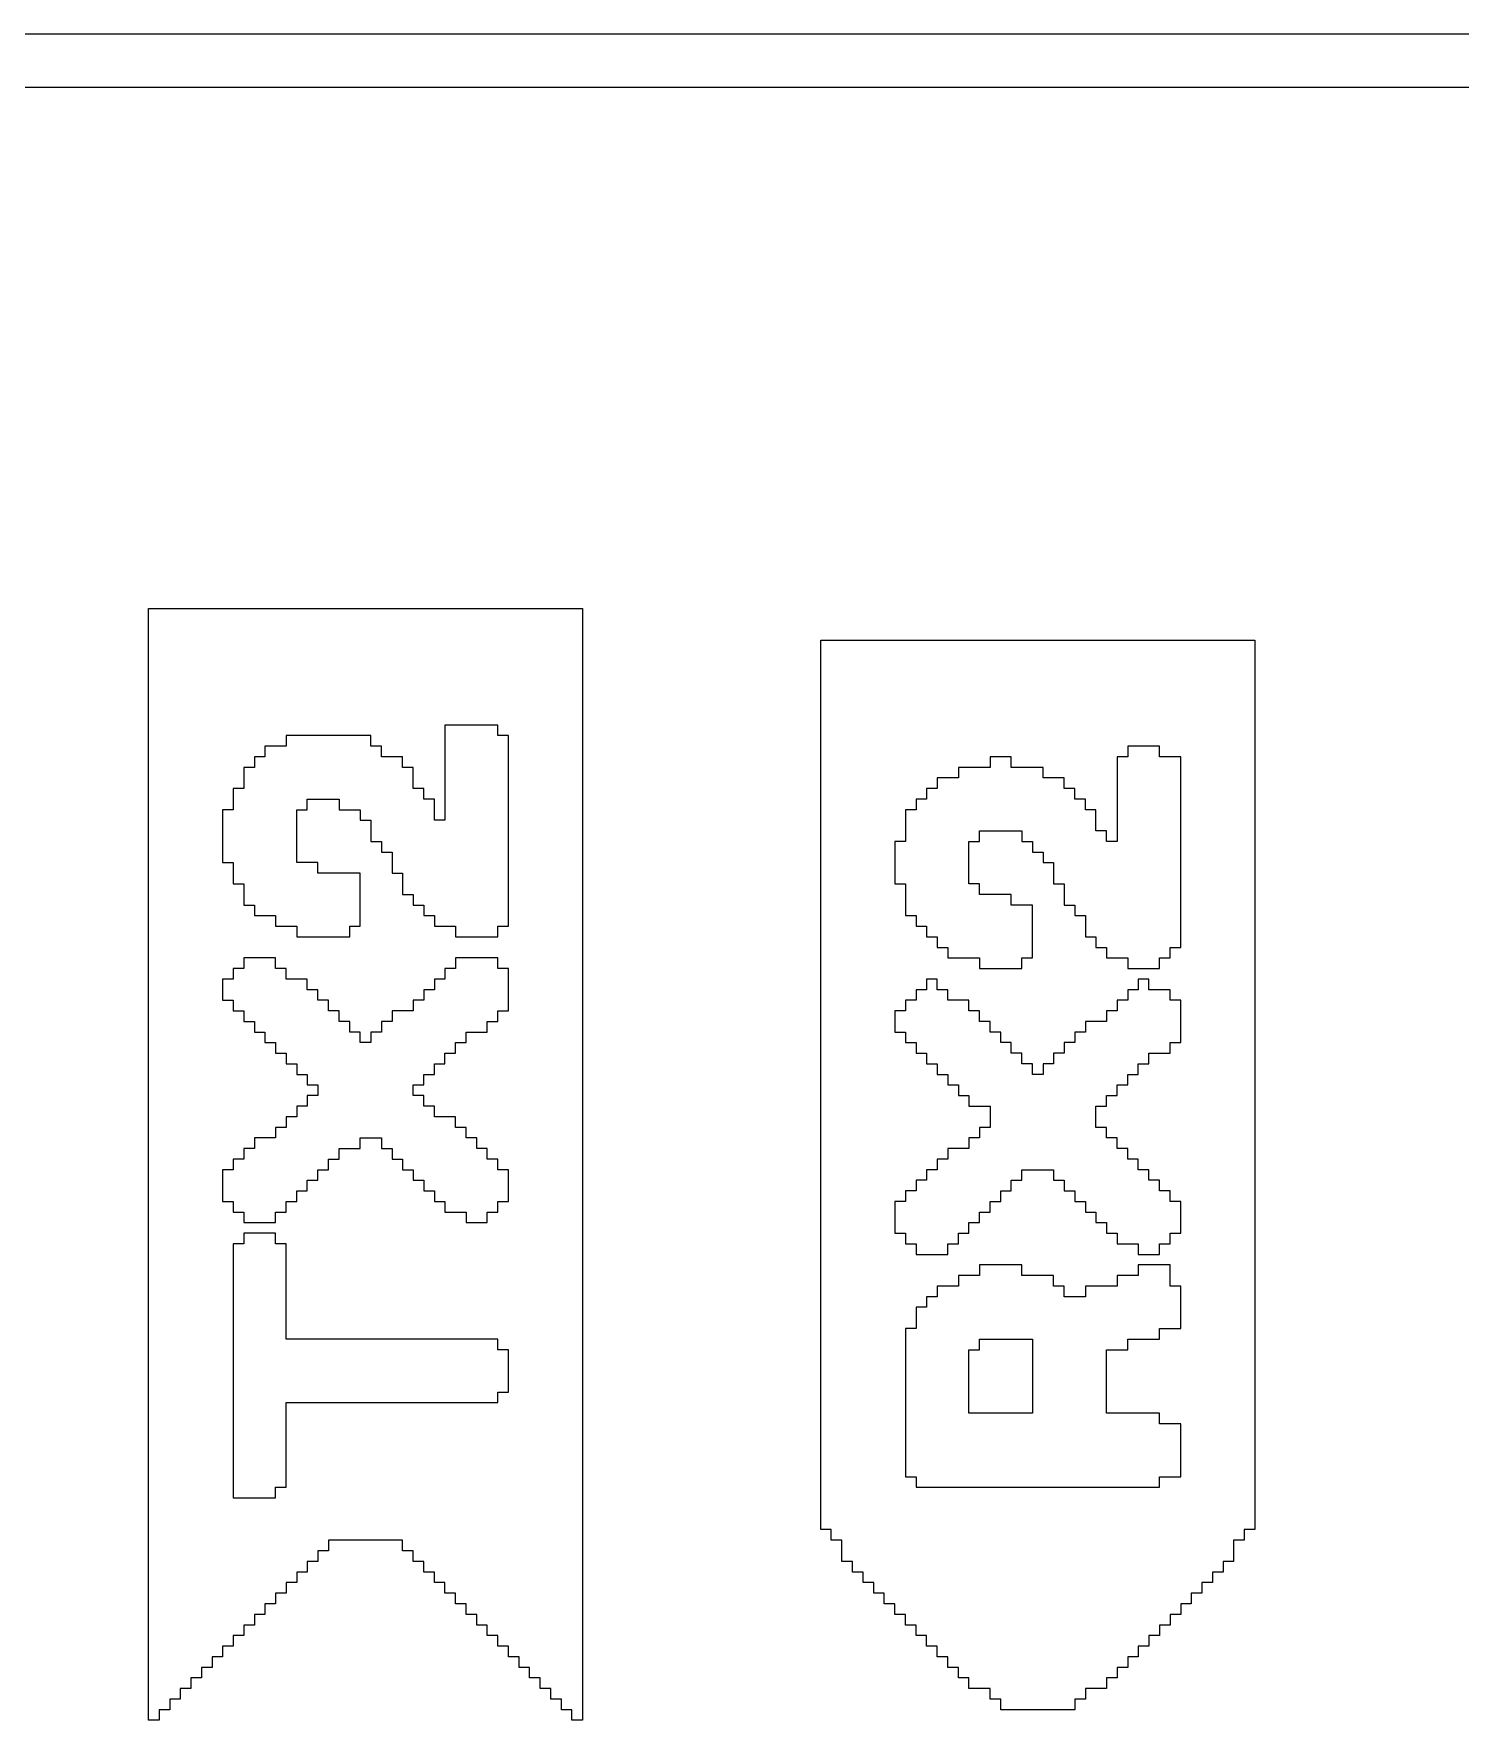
# Model space of a CAD drawing. Extents: x 4.99 to 6.7, y -4.99 to -3.28.
# Drawn here: x 5.7971 to 6.0094, y -3.5309 to -3.28 of the extents above; entities that cross this region are included whole.
import ezdxf

# ---------------------------------------------------------------- set-up
doc = ezdxf.new("R2010")
doc.units = 0
doc.header["$MEASUREMENT"] = 0
doc.layers.add('BLACK', color=7, linetype='CONTINUOUS')

msp = doc.modelspace()

# ---------------------------------------------------------------- linework, layer by layer
at = {"layer": 'BLACK', "linetype": 'CONTINUOUS'}
for p, q in [((4.9965, -3.28), (6.6965, -3.28)), ((6.6925, -3.288), (5.0005, -3.288)), ((5.81422, -3.53085), (5.81422, -3.3655)), ((5.81422, -3.3655), (5.81579, -3.3655)), ((5.81579, -3.3655), (5.81737, -3.3655)), ((5.81737, -3.3655), (5.81894, -3.3655)), ((5.81894, -3.3655), (5.82052, -3.3655)), ((5.82052, -3.3655), (5.82209, -3.3655)), ((5.82209, -3.3655), (5.82367, -3.3655)), ((5.82367, -3.3655), (5.82524, -3.3655)), ((5.82524, -3.3655), (5.82681, -3.3655)), ((5.82681, -3.3655), (5.82839, -3.3655)), ((5.82839, -3.3655), (5.82996, -3.3655)), ((5.82996, -3.3655), (5.83154, -3.3655)), ((5.83154, -3.3655), (5.83311, -3.3655)), ((5.83311, -3.3655), (5.83469, -3.3655)), ((5.83469, -3.3655), (5.83626, -3.3655)), ((5.83626, -3.3655), (5.83784, -3.3655)), ((5.83784, -3.3655), (5.83941, -3.3655)), ((5.83941, -3.3655), (5.84099, -3.3655)), ((5.84099, -3.3655), (5.84256, -3.3655)), ((5.84256, -3.3655), (5.84414, -3.3655)), ((5.84414, -3.3655), (5.84571, -3.3655)), ((5.84571, -3.3655), (5.84729, -3.3655)), ((5.84729, -3.3655), (5.84886, -3.3655)), ((5.84886, -3.3655), (5.85044, -3.3655)), ((5.85044, -3.3655), (5.85201, -3.3655)), ((5.85201, -3.3655), (5.85359, -3.3655)), ((5.85359, -3.3655), (5.85516, -3.3655)), ((5.85516, -3.3655), (5.85674, -3.3655)), ((5.85674, -3.3655), (5.85831, -3.3655)), ((5.85831, -3.3655), (5.85989, -3.3655)), ((5.85989, -3.3655), (5.86146, -3.3655)), ((5.86146, -3.3655), (5.86304, -3.3655)), ((5.86304, -3.3655), (5.86461, -3.3655)), ((5.86461, -3.3655), (5.86619, -3.3655)), ((5.86619, -3.3655), (5.86776, -3.3655)), ((5.86776, -3.3655), (5.86933, -3.3655)), ((5.86933, -3.3655), (5.87091, -3.3655)), ((5.87091, -3.3655), (5.87248, -3.3655)), ((5.87248, -3.3655), (5.87406, -3.3655)), ((5.87406, -3.3655), (5.87563, -3.3655)), ((5.87563, -3.3655), (5.87721, -3.3655)), ((5.87721, -3.3655), (5.87878, -3.3655)), ((5.87878, -3.3655), (5.87878, -3.53085)), ((5.91422, -3.5025), (5.91422, -3.37022)), ((5.91422, -3.37022), (5.91579, -3.37022)), ((5.91579, -3.37022), (5.91737, -3.37022)), ((5.91737, -3.37022), (5.91894, -3.37022)), ((5.91894, -3.37022), (5.92052, -3.37022)), ((5.92052, -3.37022), (5.92209, -3.37022)), ((5.92209, -3.37022), (5.92367, -3.37022)), ((5.92367, -3.37022), (5.92524, -3.37022)), ((5.92524, -3.37022), (5.92681, -3.37022)), ((5.92681, -3.37022), (5.92839, -3.37022)), ((5.92839, -3.37022), (5.92996, -3.37022)), ((5.92996, -3.37022), (5.93154, -3.37022)), ((5.93154, -3.37022), (5.93311, -3.37022)), ((5.93311, -3.37022), (5.93469, -3.37022)), ((5.93469, -3.37022), (5.93626, -3.37022)), ((5.93626, -3.37022), (5.93784, -3.37022)), ((5.93784, -3.37022), (5.93941, -3.37022)), ((5.93941, -3.37022), (5.94099, -3.37022)), ((5.94099, -3.37022), (5.94256, -3.37022)), ((5.94256, -3.37022), (5.94414, -3.37022)), ((5.94414, -3.37022), (5.94571, -3.37022)), ((5.94571, -3.37022), (5.94729, -3.37022)), ((5.94729, -3.37022), (5.94886, -3.37022)), ((5.94886, -3.37022), (5.95044, -3.37022)), ((5.95044, -3.37022), (5.95201, -3.37022)), ((5.95201, -3.37022), (5.95359, -3.37022)), ((5.95359, -3.37022), (5.95516, -3.37022)), ((5.95516, -3.37022), (5.95674, -3.37022)), ((5.95674, -3.37022), (5.95831, -3.37022)), ((5.95831, -3.37022), (5.95989, -3.37022)), ((5.95989, -3.37022), (5.96146, -3.37022)), ((5.96146, -3.37022), (5.96304, -3.37022)), ((5.96304, -3.37022), (5.96461, -3.37022)), ((5.96461, -3.37022), (5.96619, -3.37022)), ((5.96619, -3.37022), (5.96776, -3.37022)), ((5.96776, -3.37022), (5.96933, -3.37022)), ((5.96933, -3.37022), (5.97091, -3.37022)), ((5.97091, -3.37022), (5.97248, -3.37022)), ((5.97248, -3.37022), (5.97406, -3.37022)), ((5.97406, -3.37022), (5.97563, -3.37022)), ((5.97563, -3.37022), (5.97721, -3.37022)), ((5.97721, -3.37022), (5.97878, -3.37022)), ((5.97878, -3.37022), (5.97878, -3.5025)), ((5.85989, -3.38282), (5.85831, -3.38282)), ((5.85831, -3.38282), (5.85831, -3.39699)), ((5.86146, -3.38282), (5.85989, -3.38282)), ((5.86304, -3.38282), (5.86146, -3.38282)), ((5.86461, -3.38282), (5.86304, -3.38282)), ((5.86619, -3.38282), (5.86461, -3.38282)), ((5.86619, -3.38439), (5.86619, -3.38282)), ((5.83311, -3.38597), (5.83154, -3.38597)), ((5.83154, -3.38597), (5.83154, -3.38754)), ((5.83469, -3.38597), (5.83311, -3.38597)), ((5.83626, -3.38439), (5.83469, -3.38439)), ((5.83469, -3.38439), (5.83469, -3.38597)), ((5.83784, -3.38439), (5.83626, -3.38439)), ((5.83941, -3.38439), (5.83784, -3.38439)), ((5.84099, -3.38439), (5.83941, -3.38439)), ((5.84256, -3.38439), (5.84099, -3.38439)), ((5.84414, -3.38439), (5.84256, -3.38439)), ((5.84571, -3.38439), (5.84414, -3.38439)), ((5.84729, -3.38439), (5.84571, -3.38439)), ((5.84729, -3.38597), (5.84729, -3.38439)), ((5.84886, -3.38597), (5.84729, -3.38597)), ((5.84886, -3.38754), (5.84886, -3.38597)), ((5.86776, -3.38439), (5.86619, -3.38439)), ((5.86776, -3.41274), (5.86776, -3.38439)), ((5.96146, -3.38597), (5.95989, -3.38597)), ((5.95989, -3.38597), (5.95989, -3.38754)), ((5.96304, -3.38597), (5.96146, -3.38597)), ((5.96461, -3.38597), (5.96304, -3.38597)), ((5.96461, -3.38754), (5.96461, -3.38597)), ((5.83154, -3.38754), (5.82996, -3.38754)), ((5.82996, -3.38754), (5.82996, -3.38912)), ((5.85044, -3.38754), (5.84886, -3.38754)), ((5.85201, -3.38754), (5.85044, -3.38754)), ((5.85201, -3.38912), (5.85201, -3.38754)), ((5.94099, -3.38754), (5.93941, -3.38754)), ((5.93941, -3.38754), (5.93941, -3.38912)), ((5.94256, -3.38754), (5.94099, -3.38754)), ((5.94256, -3.38912), (5.94256, -3.38754)), ((5.95989, -3.38754), (5.95831, -3.38754)), ((5.95831, -3.38754), (5.95831, -3.40014)), ((5.96619, -3.38754), (5.96461, -3.38754)), ((5.96776, -3.38754), (5.96619, -3.38754)), ((5.96776, -3.41589), (5.96776, -3.38754)), ((5.82996, -3.38912), (5.82839, -3.38912)), ((5.82839, -3.38912), (5.82839, -3.39227)), ((5.85359, -3.38912), (5.85201, -3.38912)), ((5.85359, -3.39227), (5.85359, -3.38912)), ((5.93311, -3.39069), (5.93154, -3.39069)), ((5.93154, -3.39069), (5.93154, -3.39227)), ((5.93469, -3.39069), (5.93311, -3.39069)), ((5.93626, -3.38912), (5.93469, -3.38912)), ((5.93469, -3.38912), (5.93469, -3.39069)), ((5.93784, -3.38912), (5.93626, -3.38912)), ((5.93941, -3.38912), (5.93784, -3.38912)), ((5.94414, -3.38912), (5.94256, -3.38912)), ((5.94571, -3.38912), (5.94414, -3.38912)), ((5.94729, -3.38912), (5.94571, -3.38912)), ((5.94729, -3.39069), (5.94729, -3.38912)), ((5.94886, -3.39069), (5.94729, -3.39069)), ((5.95044, -3.39069), (5.94886, -3.39069)), ((5.95044, -3.39227), (5.95044, -3.39069)), ((5.82839, -3.39227), (5.82681, -3.39227)), ((5.82681, -3.39227), (5.82681, -3.39542)), ((5.83784, -3.39542), (5.83784, -3.39384)), ((5.83784, -3.39384), (5.83941, -3.39384)), ((5.83941, -3.39384), (5.84099, -3.39384)), ((5.84099, -3.39384), (5.84256, -3.39384)), ((5.84256, -3.39384), (5.84256, -3.39542)), ((5.85516, -3.39227), (5.85359, -3.39227)), ((5.85516, -3.39384), (5.85516, -3.39227)), ((5.85674, -3.39384), (5.85516, -3.39384)), ((5.85674, -3.39699), (5.85674, -3.39384)), ((5.92996, -3.39384), (5.92839, -3.39384)), ((5.92839, -3.39384), (5.92839, -3.39542)), ((5.93154, -3.39227), (5.92996, -3.39227)), ((5.92996, -3.39227), (5.92996, -3.39384)), ((5.95201, -3.39227), (5.95044, -3.39227)), ((5.95201, -3.39384), (5.95201, -3.39227)), ((5.95359, -3.39384), (5.95201, -3.39384)), ((5.95359, -3.39542), (5.95359, -3.39384)), ((5.82681, -3.39542), (5.82524, -3.39542)), ((5.82524, -3.39542), (5.82524, -3.40329)), ((5.83626, -3.40329), (5.83626, -3.39542)), ((5.83626, -3.39542), (5.83784, -3.39542)), ((5.84256, -3.39542), (5.84414, -3.39542)), ((5.84414, -3.39542), (5.84571, -3.39542)), ((5.84571, -3.39542), (5.84571, -3.39699)), ((5.92839, -3.39542), (5.92681, -3.39542)), ((5.92681, -3.39542), (5.92681, -3.40014)), ((5.95516, -3.39542), (5.95359, -3.39542)), ((5.95516, -3.39857), (5.95516, -3.39542)), ((5.84571, -3.39699), (5.84729, -3.39699)), ((5.84729, -3.39699), (5.84729, -3.40014)), ((5.85831, -3.39699), (5.85674, -3.39699)), ((5.93784, -3.40014), (5.93784, -3.39857)), ((5.93784, -3.39857), (5.93941, -3.39857)), ((5.93941, -3.39857), (5.94099, -3.39857)), ((5.94099, -3.39857), (5.94256, -3.39857)), ((5.94256, -3.39857), (5.94414, -3.39857)), ((5.94414, -3.39857), (5.94414, -3.40014)), ((5.95674, -3.39857), (5.95516, -3.39857)), ((5.95674, -3.40014), (5.95674, -3.39857)), ((5.84729, -3.40014), (5.84886, -3.40014)), ((5.84886, -3.40014), (5.84886, -3.40172)), ((5.92681, -3.40014), (5.92524, -3.40014)), ((5.92524, -3.40014), (5.92524, -3.40644)), ((5.93626, -3.40644), (5.93626, -3.40014)), ((5.93626, -3.40014), (5.93784, -3.40014)), ((5.94414, -3.40014), (5.94571, -3.40014)), ((5.94571, -3.40014), (5.94571, -3.40172)), ((5.95831, -3.40014), (5.95674, -3.40014)), ((5.82524, -3.40329), (5.82681, -3.40329)), ((5.82681, -3.40329), (5.82681, -3.40644)), ((5.83784, -3.40329), (5.83626, -3.40329)), ((5.83941, -3.40329), (5.83784, -3.40329)), ((5.83941, -3.40487), (5.83941, -3.40329)), ((5.84886, -3.40172), (5.85044, -3.40172)), ((5.85044, -3.40172), (5.85044, -3.40487)), ((5.94571, -3.40172), (5.94729, -3.40172)), ((5.94729, -3.40172), (5.94729, -3.40329)), ((5.94729, -3.40329), (5.94886, -3.40329)), ((5.94886, -3.40329), (5.94886, -3.40644)), ((5.82681, -3.40644), (5.82839, -3.40644)), ((5.82839, -3.40644), (5.82839, -3.40959)), ((5.84099, -3.40487), (5.83941, -3.40487)), ((5.84256, -3.40487), (5.84099, -3.40487)), ((5.84414, -3.40487), (5.84256, -3.40487)), ((5.84571, -3.40487), (5.84414, -3.40487)), ((5.84571, -3.41274), (5.84571, -3.40487)), ((5.85044, -3.40487), (5.85201, -3.40487)), ((5.85201, -3.40487), (5.85201, -3.40802)), ((5.92524, -3.40644), (5.92681, -3.40644)), ((5.92681, -3.40644), (5.92681, -3.41117)), ((5.93784, -3.40644), (5.93626, -3.40644)), ((5.93784, -3.40802), (5.93784, -3.40644)), ((5.94886, -3.40644), (5.95044, -3.40644)), ((5.95044, -3.40644), (5.95044, -3.40959)), ((5.85201, -3.40802), (5.85359, -3.40802)), ((5.85359, -3.40802), (5.85359, -3.40959)), ((5.93941, -3.40802), (5.93784, -3.40802)), ((5.94099, -3.40802), (5.93941, -3.40802)), ((5.94256, -3.40802), (5.94099, -3.40802)), ((5.94256, -3.40959), (5.94256, -3.40802)), ((5.82839, -3.40959), (5.82996, -3.40959)), ((5.82996, -3.40959), (5.82996, -3.41117)), ((5.82996, -3.41117), (5.83154, -3.41117)), ((5.83154, -3.41117), (5.83311, -3.41117)), ((5.83311, -3.41117), (5.83311, -3.41274)), ((5.85359, -3.40959), (5.85516, -3.40959)), ((5.85516, -3.40959), (5.85516, -3.41117)), ((5.85516, -3.41117), (5.85674, -3.41117)), ((5.85674, -3.41117), (5.85674, -3.41274)), ((5.92681, -3.41117), (5.92839, -3.41117)), ((5.92839, -3.41117), (5.92839, -3.41274)), ((5.94414, -3.40959), (5.94256, -3.40959)), ((5.94571, -3.40959), (5.94414, -3.40959)), ((5.94571, -3.41746), (5.94571, -3.40959)), ((5.95044, -3.40959), (5.95201, -3.40959)), ((5.95201, -3.40959), (5.95201, -3.41117)), ((5.95201, -3.41117), (5.95359, -3.41117)), ((5.95359, -3.41117), (5.95359, -3.41431)), ((5.83311, -3.41274), (5.83469, -3.41274)), ((5.83469, -3.41274), (5.83626, -3.41274)), ((5.83626, -3.41274), (5.83626, -3.41431)), ((5.84414, -3.41431), (5.84414, -3.41274)), ((5.84414, -3.41274), (5.84571, -3.41274)), ((5.85674, -3.41274), (5.85831, -3.41274)), ((5.85831, -3.41274), (5.85989, -3.41274)), ((5.85989, -3.41274), (5.85989, -3.41431)), ((5.86619, -3.41431), (5.86619, -3.41274)), ((5.86619, -3.41274), (5.86776, -3.41274)), ((5.92839, -3.41274), (5.92996, -3.41274)), ((5.92996, -3.41274), (5.92996, -3.41431)), ((5.83626, -3.41431), (5.83784, -3.41431)), ((5.83784, -3.41431), (5.83941, -3.41431)), ((5.83941, -3.41431), (5.84099, -3.41431)), ((5.84099, -3.41431), (5.84256, -3.41431)), ((5.84256, -3.41431), (5.84414, -3.41431)), ((5.85989, -3.41431), (5.86146, -3.41431)), ((5.86146, -3.41431), (5.86304, -3.41431)), ((5.86304, -3.41431), (5.86461, -3.41431)), ((5.86461, -3.41431), (5.86619, -3.41431)), ((5.92996, -3.41431), (5.93154, -3.41431)), ((5.93154, -3.41431), (5.93154, -3.41589)), ((5.93154, -3.41589), (5.93311, -3.41589)), ((5.93311, -3.41589), (5.93311, -3.41746)), ((5.95359, -3.41431), (5.95516, -3.41431)), ((5.95516, -3.41431), (5.95516, -3.41589)), ((5.95516, -3.41589), (5.95674, -3.41589)), ((5.95674, -3.41589), (5.95674, -3.41746)), ((5.96619, -3.41746), (5.96619, -3.41589)), ((5.96619, -3.41589), (5.96776, -3.41589)), ((5.82839, -3.41904), (5.82681, -3.41904)), ((5.82681, -3.41904), (5.82681, -3.42061)), ((5.82996, -3.41746), (5.82839, -3.41746)), ((5.82839, -3.41746), (5.82839, -3.41904)), ((5.83154, -3.41746), (5.82996, -3.41746)), ((5.83311, -3.41746), (5.83154, -3.41746)), ((5.83311, -3.41904), (5.83311, -3.41746)), ((5.83469, -3.41904), (5.83311, -3.41904)), ((5.83469, -3.42061), (5.83469, -3.41904)), ((5.85989, -3.41904), (5.85831, -3.41904)), ((5.85831, -3.41904), (5.85831, -3.42061)), ((5.86146, -3.41746), (5.85989, -3.41746)), ((5.85989, -3.41746), (5.85989, -3.41904)), ((5.86304, -3.41746), (5.86146, -3.41746)), ((5.86461, -3.41746), (5.86304, -3.41746)), ((5.86619, -3.41746), (5.86461, -3.41746)), ((5.86619, -3.41904), (5.86619, -3.41746)), ((5.86776, -3.41904), (5.86619, -3.41904)), ((5.86776, -3.42534), (5.86776, -3.41904)), ((5.93311, -3.41746), (5.93469, -3.41746)), ((5.93469, -3.41746), (5.93626, -3.41746)), ((5.93626, -3.41746), (5.93784, -3.41746)), ((5.93784, -3.41746), (5.93784, -3.41904)), ((5.93784, -3.41904), (5.93941, -3.41904)), ((5.93941, -3.41904), (5.94099, -3.41904)), ((5.94099, -3.41904), (5.94256, -3.41904)), ((5.94256, -3.41904), (5.94414, -3.41904)), ((5.94414, -3.41904), (5.94414, -3.41746)), ((5.94414, -3.41746), (5.94571, -3.41746)), ((5.95674, -3.41746), (5.95831, -3.41746)), ((5.95831, -3.41746), (5.95989, -3.41746)), ((5.95989, -3.41746), (5.95989, -3.41904)), ((5.95989, -3.41904), (5.96146, -3.41904)), ((5.96146, -3.41904), (5.96304, -3.41904)), ((5.96304, -3.41904), (5.96461, -3.41904)), ((5.96461, -3.41904), (5.96461, -3.41746)), ((5.96461, -3.41746), (5.96619, -3.41746)), ((5.82681, -3.42061), (5.82524, -3.42061)), ((5.82524, -3.42061), (5.82524, -3.42376)), ((5.83626, -3.42061), (5.83469, -3.42061)), ((5.83784, -3.42061), (5.83626, -3.42061)), ((5.83784, -3.42219), (5.83784, -3.42061)), ((5.85831, -3.42061), (5.85674, -3.42061)), ((5.85674, -3.42061), (5.85674, -3.42219)), ((5.93154, -3.42061), (5.92996, -3.42061)), ((5.92996, -3.42061), (5.92996, -3.42219)), ((5.93154, -3.42219), (5.93154, -3.42061)), ((5.96146, -3.42061), (5.96146, -3.42219)), ((5.96304, -3.42061), (5.96146, -3.42061)), ((5.96304, -3.42219), (5.96304, -3.42061)), ((5.82524, -3.42376), (5.82681, -3.42376)), ((5.82681, -3.42376), (5.82681, -3.42534)), ((5.83941, -3.42219), (5.83784, -3.42219)), ((5.83941, -3.42376), (5.83941, -3.42219)), ((5.84099, -3.42376), (5.83941, -3.42376)), ((5.84099, -3.42534), (5.84099, -3.42376)), ((5.85516, -3.42376), (5.85359, -3.42376)), ((5.85359, -3.42376), (5.85359, -3.42534)), ((5.85674, -3.42219), (5.85516, -3.42219)), ((5.85516, -3.42219), (5.85516, -3.42376)), ((5.92839, -3.42376), (5.92681, -3.42376)), ((5.92681, -3.42376), (5.92681, -3.42534)), ((5.92996, -3.42219), (5.92839, -3.42219)), ((5.92839, -3.42219), (5.92839, -3.42376)), ((5.93311, -3.42219), (5.93154, -3.42219)), ((5.93311, -3.42376), (5.93311, -3.42219)), ((5.93469, -3.42376), (5.93311, -3.42376)), ((5.93626, -3.42376), (5.93469, -3.42376)), ((5.93626, -3.42534), (5.93626, -3.42376)), ((5.95989, -3.42376), (5.95831, -3.42376)), ((5.95831, -3.42376), (5.95831, -3.42534)), ((5.96146, -3.42219), (5.95989, -3.42219)), ((5.95989, -3.42219), (5.95989, -3.42376)), ((5.96461, -3.42219), (5.96304, -3.42219)), ((5.96619, -3.42219), (5.96461, -3.42219)), ((5.96619, -3.42376), (5.96619, -3.42219)), ((5.96776, -3.42376), (5.96619, -3.42376)), ((5.96776, -3.43006), (5.96776, -3.42376)), ((5.82681, -3.42534), (5.82839, -3.42534)), ((5.82839, -3.42534), (5.82839, -3.42691)), ((5.84256, -3.42534), (5.84099, -3.42534)), ((5.84256, -3.42691), (5.84256, -3.42534)), ((5.85201, -3.42534), (5.85044, -3.42534)), ((5.85044, -3.42534), (5.85044, -3.42691)), ((5.85359, -3.42534), (5.85201, -3.42534)), ((5.86619, -3.42691), (5.86619, -3.42534)), ((5.86619, -3.42534), (5.86776, -3.42534)), ((5.92681, -3.42534), (5.92524, -3.42534)), ((5.92524, -3.42534), (5.92524, -3.42849)), ((5.93784, -3.42534), (5.93626, -3.42534)), ((5.93784, -3.42691), (5.93784, -3.42534)), ((5.95831, -3.42534), (5.95674, -3.42534)), ((5.95674, -3.42534), (5.95674, -3.42691)), ((5.82839, -3.42691), (5.82996, -3.42691)), ((5.82996, -3.42691), (5.82996, -3.42849)), ((5.82996, -3.42849), (5.83154, -3.42849)), ((5.83154, -3.42849), (5.83154, -3.43006)), ((5.84414, -3.42691), (5.84256, -3.42691)), ((5.84414, -3.42849), (5.84414, -3.42691)), ((5.84571, -3.42849), (5.84414, -3.42849)), ((5.84571, -3.43006), (5.84571, -3.42849)), ((5.84886, -3.42849), (5.84729, -3.42849)), ((5.84729, -3.42849), (5.84729, -3.43006)), ((5.85044, -3.42691), (5.84886, -3.42691)), ((5.84886, -3.42691), (5.84886, -3.42849)), ((5.86146, -3.43006), (5.86146, -3.42849)), ((5.86146, -3.42849), (5.86304, -3.42849)), ((5.86304, -3.42849), (5.86461, -3.42849)), ((5.86461, -3.42849), (5.86461, -3.42691)), ((5.86461, -3.42691), (5.86619, -3.42691)), ((5.92524, -3.42849), (5.92681, -3.42849)), ((5.92681, -3.42849), (5.92681, -3.43006)), ((5.93941, -3.42691), (5.93784, -3.42691)), ((5.93941, -3.42849), (5.93941, -3.42691)), ((5.94099, -3.42849), (5.93941, -3.42849)), ((5.94099, -3.43006), (5.94099, -3.42849)), ((5.95359, -3.42849), (5.95201, -3.42849)), ((5.95201, -3.42849), (5.95201, -3.43006)), ((5.95516, -3.42691), (5.95359, -3.42691)), ((5.95359, -3.42691), (5.95359, -3.42849)), ((5.95674, -3.42691), (5.95516, -3.42691)), ((5.83154, -3.43006), (5.83311, -3.43006)), ((5.83311, -3.43006), (5.83311, -3.43164)), ((5.84729, -3.43006), (5.84571, -3.43006)), ((5.85989, -3.43164), (5.85989, -3.43006)), ((5.85989, -3.43006), (5.86146, -3.43006)), ((5.92681, -3.43006), (5.92839, -3.43006)), ((5.92839, -3.43006), (5.92839, -3.43164)), ((5.94256, -3.43006), (5.94099, -3.43006)), ((5.94256, -3.43164), (5.94256, -3.43006)), ((5.95201, -3.43006), (5.95044, -3.43006)), ((5.95044, -3.43006), (5.95044, -3.43164)), ((5.96619, -3.43164), (5.96619, -3.43006)), ((5.96619, -3.43006), (5.96776, -3.43006)), ((5.83311, -3.43164), (5.83469, -3.43164)), ((5.83469, -3.43164), (5.83469, -3.43321)), ((5.83469, -3.43321), (5.83626, -3.43321)), ((5.83626, -3.43321), (5.83626, -3.43479)), ((5.85674, -3.43479), (5.85674, -3.43321)), ((5.85674, -3.43321), (5.85831, -3.43321)), ((5.85831, -3.43321), (5.85831, -3.43164)), ((5.85831, -3.43164), (5.85989, -3.43164)), ((5.92839, -3.43164), (5.92996, -3.43164)), ((5.92996, -3.43164), (5.92996, -3.43321)), ((5.92996, -3.43321), (5.93154, -3.43321)), ((5.93154, -3.43321), (5.93154, -3.43479)), ((5.94414, -3.43164), (5.94256, -3.43164)), ((5.94414, -3.43321), (5.94414, -3.43164)), ((5.94571, -3.43321), (5.94414, -3.43321)), ((5.94571, -3.43479), (5.94571, -3.43321)), ((5.94886, -3.43321), (5.94729, -3.43321)), ((5.94729, -3.43321), (5.94729, -3.43479)), ((5.95044, -3.43164), (5.94886, -3.43164)), ((5.94886, -3.43164), (5.94886, -3.43321)), ((5.96146, -3.43479), (5.96146, -3.43321)), ((5.96146, -3.43321), (5.96304, -3.43321)), ((5.96304, -3.43321), (5.96304, -3.43164)), ((5.96304, -3.43164), (5.96461, -3.43164)), ((5.96461, -3.43164), (5.96619, -3.43164)), ((5.83626, -3.43479), (5.83784, -3.43479)), ((5.83784, -3.43479), (5.83784, -3.43636)), ((5.83784, -3.43636), (5.83941, -3.43636)), ((5.83941, -3.43636), (5.83941, -3.43794)), ((5.85359, -3.43794), (5.85359, -3.43636)), ((5.85359, -3.43636), (5.85516, -3.43636)), ((5.85516, -3.43636), (5.85516, -3.43479)), ((5.85516, -3.43479), (5.85674, -3.43479)), ((5.93154, -3.43479), (5.93311, -3.43479)), ((5.93311, -3.43479), (5.93311, -3.43636)), ((5.93311, -3.43636), (5.93469, -3.43636)), ((5.93469, -3.43636), (5.93469, -3.43794)), ((5.94729, -3.43479), (5.94571, -3.43479)), ((5.95831, -3.43794), (5.95831, -3.43636)), ((5.95831, -3.43636), (5.95989, -3.43636)), ((5.95989, -3.43636), (5.95989, -3.43479)), ((5.95989, -3.43479), (5.96146, -3.43479)), ((5.83941, -3.43794), (5.83784, -3.43794)), ((5.83784, -3.43794), (5.83784, -3.43951)), ((5.85516, -3.43794), (5.85359, -3.43794)), ((5.85516, -3.43951), (5.85516, -3.43794)), ((5.93469, -3.43794), (5.93626, -3.43794)), ((5.93626, -3.43794), (5.93626, -3.43951)), ((5.95674, -3.43951), (5.95674, -3.43794)), ((5.95674, -3.43794), (5.95831, -3.43794)), ((5.83626, -3.44109), (5.83469, -3.44109)), ((5.83469, -3.44109), (5.83469, -3.44266)), ((5.83784, -3.43951), (5.83626, -3.43951)), ((5.83626, -3.43951), (5.83626, -3.44109)), ((5.85674, -3.43951), (5.85516, -3.43951)), ((5.85674, -3.44109), (5.85674, -3.43951)), ((5.85831, -3.44109), (5.85674, -3.44109)), ((5.85989, -3.44109), (5.85831, -3.44109)), ((5.85989, -3.44266), (5.85989, -3.44109)), ((5.93626, -3.43951), (5.93784, -3.43951)), ((5.93784, -3.43951), (5.93941, -3.43951)), ((5.93941, -3.43951), (5.93941, -3.44266)), ((5.95516, -3.44266), (5.95516, -3.43951)), ((5.95516, -3.43951), (5.95674, -3.43951)), ((5.83469, -3.44266), (5.83311, -3.44266)), ((5.83311, -3.44266), (5.83311, -3.44424)), ((5.86146, -3.44266), (5.85989, -3.44266)), ((5.86146, -3.44424), (5.86146, -3.44266)), ((5.93941, -3.44266), (5.93784, -3.44266)), ((5.93784, -3.44266), (5.93784, -3.44424)), ((5.95674, -3.44266), (5.95516, -3.44266)), ((5.95674, -3.44424), (5.95674, -3.44266)), ((5.82996, -3.44581), (5.82839, -3.44581)), ((5.82839, -3.44581), (5.82839, -3.44739)), ((5.83154, -3.44424), (5.82996, -3.44424)), ((5.82996, -3.44424), (5.82996, -3.44581)), ((5.83311, -3.44424), (5.83154, -3.44424)), ((5.84256, -3.44739), (5.84256, -3.44581)), ((5.84256, -3.44581), (5.84414, -3.44581)), ((5.84414, -3.44581), (5.84571, -3.44581)), ((5.84571, -3.44581), (5.84571, -3.44424)), ((5.84571, -3.44424), (5.84729, -3.44424)), ((5.84729, -3.44424), (5.84886, -3.44424)), ((5.84886, -3.44424), (5.84886, -3.44581)), ((5.84886, -3.44581), (5.85044, -3.44581)), ((5.85044, -3.44581), (5.85044, -3.44739)), ((5.86304, -3.44424), (5.86146, -3.44424)), ((5.86304, -3.44581), (5.86304, -3.44424)), ((5.86461, -3.44581), (5.86304, -3.44581)), ((5.86461, -3.44739), (5.86461, -3.44581)), ((5.93469, -3.44581), (5.93311, -3.44581)), ((5.93311, -3.44581), (5.93311, -3.44739)), ((5.93626, -3.44581), (5.93469, -3.44581)), ((5.93784, -3.44424), (5.93626, -3.44424)), ((5.93626, -3.44424), (5.93626, -3.44581)), ((5.95831, -3.44424), (5.95674, -3.44424)), ((5.95831, -3.44581), (5.95831, -3.44424)), ((5.95989, -3.44581), (5.95831, -3.44581)), ((5.95989, -3.44739), (5.95989, -3.44581)), ((5.82681, -3.44896), (5.82524, -3.44896)), ((5.82524, -3.44896), (5.82524, -3.45369)), ((5.82839, -3.44739), (5.82681, -3.44739)), ((5.82681, -3.44739), (5.82681, -3.44896)), ((5.83941, -3.45054), (5.83941, -3.44896)), ((5.83941, -3.44896), (5.84099, -3.44896)), ((5.84099, -3.44896), (5.84099, -3.44739)), ((5.84099, -3.44739), (5.84256, -3.44739)), ((5.85044, -3.44739), (5.85201, -3.44739)), ((5.85201, -3.44739), (5.85201, -3.44896)), ((5.85201, -3.44896), (5.85359, -3.44896)), ((5.85359, -3.44896), (5.85359, -3.45054)), ((5.86619, -3.44739), (5.86461, -3.44739)), ((5.86619, -3.44896), (5.86619, -3.44739)), ((5.86776, -3.44896), (5.86619, -3.44896)), ((5.86776, -3.45369), (5.86776, -3.44896)), ((5.93154, -3.44896), (5.92996, -3.44896)), ((5.92996, -3.44896), (5.92996, -3.45054)), ((5.93311, -3.44739), (5.93154, -3.44739)), ((5.93154, -3.44739), (5.93154, -3.44896)), ((5.94414, -3.45054), (5.94414, -3.44896)), ((5.94414, -3.44896), (5.94571, -3.44896)), ((5.94571, -3.44896), (5.94729, -3.44896)), ((5.94729, -3.44896), (5.94886, -3.44896)), ((5.94886, -3.44896), (5.94886, -3.45054)), ((5.96146, -3.44739), (5.95989, -3.44739)), ((5.96146, -3.44896), (5.96146, -3.44739)), ((5.96304, -3.44896), (5.96146, -3.44896)), ((5.96304, -3.45054), (5.96304, -3.44896)), ((5.83784, -3.45211), (5.83784, -3.45054)), ((5.83784, -3.45054), (5.83941, -3.45054)), ((5.85359, -3.45054), (5.85516, -3.45054)), ((5.85516, -3.45054), (5.85516, -3.45211)), ((5.92996, -3.45054), (5.92839, -3.45054)), ((5.92839, -3.45054), (5.92839, -3.45211)), ((5.94256, -3.45211), (5.94256, -3.45054)), ((5.94256, -3.45054), (5.94414, -3.45054)), ((5.94886, -3.45054), (5.95044, -3.45054)), ((5.95044, -3.45054), (5.95044, -3.45211)), ((5.96461, -3.45054), (5.96304, -3.45054)), ((5.96461, -3.45211), (5.96461, -3.45054)), ((5.82524, -3.45369), (5.82681, -3.45369)), ((5.82681, -3.45369), (5.82681, -3.45526)), ((5.83469, -3.45526), (5.83469, -3.45369)), ((5.83469, -3.45369), (5.83626, -3.45369)), ((5.83626, -3.45369), (5.83626, -3.45211)), ((5.83626, -3.45211), (5.83784, -3.45211)), ((5.85516, -3.45211), (5.85674, -3.45211)), ((5.85674, -3.45211), (5.85674, -3.45369)), ((5.85674, -3.45369), (5.85831, -3.45369)), ((5.85831, -3.45369), (5.85831, -3.45526)), ((5.86619, -3.45526), (5.86619, -3.45369)), ((5.86619, -3.45369), (5.86776, -3.45369)), ((5.92681, -3.45369), (5.92524, -3.45369)), ((5.92524, -3.45369), (5.92524, -3.45841)), ((5.92839, -3.45211), (5.92681, -3.45211)), ((5.92681, -3.45211), (5.92681, -3.45369)), ((5.93941, -3.45526), (5.93941, -3.45369)), ((5.93941, -3.45369), (5.94099, -3.45369)), ((5.94099, -3.45369), (5.94099, -3.45211)), ((5.94099, -3.45211), (5.94256, -3.45211)), ((5.95044, -3.45211), (5.95201, -3.45211)), ((5.95201, -3.45211), (5.95201, -3.45369)), ((5.95201, -3.45369), (5.95359, -3.45369)), ((5.95359, -3.45369), (5.95359, -3.45526)), ((5.96619, -3.45211), (5.96461, -3.45211)), ((5.96619, -3.45369), (5.96619, -3.45211)), ((5.96776, -3.45369), (5.96619, -3.45369)), ((5.96776, -3.45841), (5.96776, -3.45369)), ((5.82681, -3.45526), (5.82839, -3.45526)), ((5.82839, -3.45526), (5.82839, -3.45683)), ((5.83311, -3.45683), (5.83311, -3.45526)), ((5.83311, -3.45526), (5.83469, -3.45526)), ((5.85831, -3.45526), (5.85989, -3.45526)), ((5.85989, -3.45526), (5.86146, -3.45526)), ((5.86146, -3.45526), (5.86146, -3.45683)), ((5.86461, -3.45683), (5.86461, -3.45526)), ((5.86461, -3.45526), (5.86619, -3.45526)), ((5.93784, -3.45683), (5.93784, -3.45526)), ((5.93784, -3.45526), (5.93941, -3.45526)), ((5.95359, -3.45526), (5.95516, -3.45526)), ((5.95516, -3.45526), (5.95516, -3.45683)), ((5.82839, -3.45683), (5.82996, -3.45683)), ((5.82996, -3.45841), (5.82839, -3.45841)), ((5.82839, -3.45841), (5.82839, -3.45998)), ((5.82996, -3.45683), (5.83154, -3.45683)), ((5.83154, -3.45841), (5.82996, -3.45841)), ((5.83154, -3.45683), (5.83311, -3.45683)), ((5.83311, -3.45841), (5.83154, -3.45841)), ((5.83311, -3.45998), (5.83311, -3.45841)), ((5.86146, -3.45683), (5.86304, -3.45683)), ((5.86304, -3.45683), (5.86461, -3.45683)), ((5.92524, -3.45841), (5.92681, -3.45841)), ((5.92681, -3.45841), (5.92681, -3.45998)), ((5.93469, -3.45998), (5.93469, -3.45841)), ((5.93469, -3.45841), (5.93626, -3.45841)), ((5.93626, -3.45841), (5.93626, -3.45683)), ((5.93626, -3.45683), (5.93784, -3.45683)), ((5.95516, -3.45683), (5.95674, -3.45683)), ((5.95674, -3.45683), (5.95674, -3.45841)), ((5.95674, -3.45841), (5.95831, -3.45841)), ((5.95831, -3.45841), (5.95831, -3.45998)), ((5.96619, -3.45998), (5.96619, -3.45841)), ((5.96619, -3.45841), (5.96776, -3.45841)), ((5.82839, -3.45998), (5.82681, -3.45998)), ((5.82681, -3.45998), (5.82681, -3.49778)), ((5.83469, -3.45998), (5.83311, -3.45998)), ((5.83469, -3.47416), (5.83469, -3.45998)), ((5.92681, -3.45998), (5.92839, -3.45998)), ((5.92839, -3.45998), (5.92839, -3.46156)), ((5.92839, -3.46156), (5.92996, -3.46156)), ((5.92996, -3.46156), (5.93154, -3.46156)), ((5.93154, -3.46156), (5.93311, -3.46156)), ((5.93311, -3.46156), (5.93311, -3.45998)), ((5.93311, -3.45998), (5.93469, -3.45998)), ((5.95831, -3.45998), (5.95989, -3.45998)), ((5.95989, -3.45998), (5.96146, -3.45998)), ((5.96146, -3.45998), (5.96146, -3.46156)), ((5.96146, -3.46156), (5.96304, -3.46156)), ((5.96304, -3.46156), (5.96461, -3.46156)), ((5.96461, -3.46156), (5.96461, -3.45998)), ((5.96461, -3.45998), (5.96619, -3.45998)), ((5.93941, -3.46313), (5.93784, -3.46313)), ((5.93784, -3.46313), (5.93784, -3.46471)), ((5.94099, -3.46313), (5.93941, -3.46313)), ((5.94256, -3.46313), (5.94099, -3.46313)), ((5.94414, -3.46313), (5.94256, -3.46313)), ((5.94414, -3.46471), (5.94414, -3.46313)), ((5.96304, -3.46313), (5.96146, -3.46313)), ((5.96146, -3.46313), (5.96146, -3.46471)), ((5.96461, -3.46313), (5.96304, -3.46313)), ((5.96619, -3.46313), (5.96461, -3.46313)), ((5.96619, -3.46628), (5.96619, -3.46313)), ((5.93311, -3.46628), (5.93154, -3.46628)), ((5.93154, -3.46628), (5.93154, -3.46786)), ((5.93469, -3.46628), (5.93311, -3.46628)), ((5.93626, -3.46471), (5.93469, -3.46471)), ((5.93469, -3.46471), (5.93469, -3.46628)), ((5.93784, -3.46471), (5.93626, -3.46471)), ((5.94571, -3.46471), (5.94414, -3.46471)), ((5.94729, -3.46471), (5.94571, -3.46471)), ((5.94886, -3.46471), (5.94729, -3.46471)), ((5.94886, -3.46628), (5.94886, -3.46471)), ((5.95044, -3.46628), (5.94886, -3.46628)), ((5.95044, -3.46786), (5.95044, -3.46628)), ((5.95516, -3.46628), (5.95359, -3.46628)), ((5.95359, -3.46628), (5.95359, -3.46786)), ((5.95674, -3.46628), (5.95516, -3.46628)), ((5.95831, -3.46628), (5.95674, -3.46628)), ((5.95989, -3.46471), (5.95831, -3.46471)), ((5.95831, -3.46471), (5.95831, -3.46628)), ((5.96146, -3.46471), (5.95989, -3.46471)), ((5.96776, -3.46628), (5.96619, -3.46628)), ((5.96776, -3.47258), (5.96776, -3.46628)), ((5.93154, -3.46786), (5.92996, -3.46786)), ((5.92996, -3.46786), (5.92996, -3.46943)), ((5.95201, -3.46786), (5.95044, -3.46786)), ((5.95359, -3.46786), (5.95201, -3.46786)), ((5.92996, -3.46943), (5.92839, -3.46943)), ((5.92839, -3.46943), (5.92839, -3.47258)), ((5.83626, -3.47416), (5.83469, -3.47416)), ((5.83784, -3.47416), (5.83626, -3.47416)), ((5.83941, -3.47416), (5.83784, -3.47416)), ((5.84099, -3.47416), (5.83941, -3.47416)), ((5.84256, -3.47416), (5.84099, -3.47416)), ((5.84414, -3.47416), (5.84256, -3.47416)), ((5.84571, -3.47416), (5.84414, -3.47416)), ((5.84729, -3.47416), (5.84571, -3.47416)), ((5.84886, -3.47416), (5.84729, -3.47416)), ((5.85044, -3.47416), (5.84886, -3.47416)), ((5.85201, -3.47416), (5.85044, -3.47416)), ((5.85359, -3.47416), (5.85201, -3.47416)), ((5.85516, -3.47416), (5.85359, -3.47416)), ((5.85674, -3.47416), (5.85516, -3.47416)), ((5.85831, -3.47416), (5.85674, -3.47416)), ((5.85989, -3.47416), (5.85831, -3.47416)), ((5.86146, -3.47416), (5.85989, -3.47416)), ((5.86304, -3.47416), (5.86146, -3.47416)), ((5.86461, -3.47416), (5.86304, -3.47416)), ((5.86619, -3.47416), (5.86461, -3.47416)), ((5.86619, -3.47573), (5.86619, -3.47416)), ((5.92839, -3.47258), (5.92681, -3.47258)), ((5.92681, -3.47258), (5.92681, -3.49463)), ((5.93784, -3.47573), (5.93784, -3.47416)), ((5.93784, -3.47416), (5.93941, -3.47416)), ((5.93941, -3.47416), (5.94099, -3.47416)), ((5.94099, -3.47416), (5.94256, -3.47416)), ((5.94256, -3.47416), (5.94414, -3.47416)), ((5.94414, -3.47416), (5.94571, -3.47416)), ((5.94571, -3.47416), (5.94571, -3.48518)), ((5.95989, -3.47573), (5.95989, -3.47416)), ((5.95989, -3.47416), (5.96146, -3.47416)), ((5.96146, -3.47416), (5.96304, -3.47416)), ((5.96304, -3.47416), (5.96461, -3.47416)), ((5.96461, -3.47416), (5.96461, -3.47258)), ((5.96461, -3.47258), (5.96619, -3.47258)), ((5.96619, -3.47258), (5.96776, -3.47258)), ((5.86776, -3.47573), (5.86619, -3.47573)), ((5.86776, -3.48203), (5.86776, -3.47573)), ((5.93626, -3.48518), (5.93626, -3.47573)), ((5.93626, -3.47573), (5.93784, -3.47573)), ((5.95674, -3.48518), (5.95674, -3.47573)), ((5.95674, -3.47573), (5.95831, -3.47573)), ((5.95831, -3.47573), (5.95989, -3.47573)), ((5.83469, -3.4962), (5.83469, -3.48361)), ((5.83469, -3.48361), (5.83626, -3.48361)), ((5.83626, -3.48361), (5.83784, -3.48361)), ((5.83784, -3.48361), (5.83941, -3.48361)), ((5.83941, -3.48361), (5.84099, -3.48361)), ((5.84099, -3.48361), (5.84256, -3.48361)), ((5.84256, -3.48361), (5.84414, -3.48361)), ((5.84414, -3.48361), (5.84571, -3.48361)), ((5.84571, -3.48361), (5.84729, -3.48361)), ((5.84729, -3.48361), (5.84886, -3.48361)), ((5.84886, -3.48361), (5.85044, -3.48361)), ((5.85044, -3.48361), (5.85201, -3.48361)), ((5.85201, -3.48361), (5.85359, -3.48361)), ((5.85359, -3.48361), (5.85516, -3.48361)), ((5.85516, -3.48361), (5.85674, -3.48361)), ((5.85674, -3.48361), (5.85831, -3.48361)), ((5.85831, -3.48361), (5.85989, -3.48361)), ((5.85989, -3.48361), (5.86146, -3.48361)), ((5.86146, -3.48361), (5.86304, -3.48361)), ((5.86304, -3.48361), (5.86461, -3.48361)), ((5.86461, -3.48361), (5.86619, -3.48361)), ((5.86619, -3.48361), (5.86619, -3.48203)), ((5.86619, -3.48203), (5.86776, -3.48203)), ((5.93784, -3.48518), (5.93626, -3.48518)), ((5.93941, -3.48518), (5.93784, -3.48518)), ((5.94099, -3.48518), (5.93941, -3.48518)), ((5.94256, -3.48518), (5.94099, -3.48518)), ((5.94414, -3.48518), (5.94256, -3.48518)), ((5.94571, -3.48518), (5.94414, -3.48518)), ((5.95831, -3.48518), (5.95674, -3.48518)), ((5.95989, -3.48518), (5.95831, -3.48518)), ((5.96146, -3.48518), (5.95989, -3.48518)), ((5.96304, -3.48518), (5.96146, -3.48518)), ((5.96461, -3.48518), (5.96304, -3.48518)), ((5.96461, -3.48676), (5.96461, -3.48518)), ((5.96619, -3.48676), (5.96461, -3.48676)), ((5.96776, -3.48676), (5.96619, -3.48676)), ((5.96776, -3.49463), (5.96776, -3.48676)), ((5.83311, -3.49778), (5.83311, -3.4962)), ((5.83311, -3.4962), (5.83469, -3.4962)), ((5.92681, -3.49463), (5.92839, -3.49463)), ((5.92839, -3.49463), (5.92839, -3.4962)), ((5.92839, -3.4962), (5.92996, -3.4962)), ((5.92996, -3.4962), (5.93154, -3.4962)), ((5.93154, -3.4962), (5.93311, -3.4962)), ((5.93311, -3.4962), (5.93469, -3.4962)), ((5.93469, -3.4962), (5.93626, -3.4962)), ((5.93626, -3.4962), (5.93784, -3.4962)), ((5.93784, -3.4962), (5.93941, -3.4962)), ((5.93941, -3.4962), (5.94099, -3.4962)), ((5.94099, -3.4962), (5.94256, -3.4962)), ((5.94256, -3.4962), (5.94414, -3.4962)), ((5.94414, -3.4962), (5.94571, -3.4962)), ((5.94571, -3.4962), (5.94729, -3.4962)), ((5.94729, -3.4962), (5.94886, -3.4962)), ((5.94886, -3.4962), (5.95044, -3.4962)), ((5.95044, -3.4962), (5.95201, -3.4962)), ((5.95201, -3.4962), (5.95359, -3.4962)), ((5.95359, -3.4962), (5.95516, -3.4962)), ((5.95516, -3.4962), (5.95674, -3.4962)), ((5.95674, -3.4962), (5.95831, -3.4962)), ((5.95831, -3.4962), (5.95989, -3.4962)), ((5.95989, -3.4962), (5.96146, -3.4962)), ((5.96146, -3.4962), (5.96304, -3.4962)), ((5.96304, -3.4962), (5.96461, -3.4962)), ((5.96461, -3.4962), (5.96461, -3.49463)), ((5.96461, -3.49463), (5.96619, -3.49463)), ((5.96619, -3.49463), (5.96776, -3.49463)), ((5.82681, -3.49778), (5.82839, -3.49778)), ((5.82839, -3.49778), (5.82996, -3.49778)), ((5.82996, -3.49778), (5.83154, -3.49778)), ((5.83154, -3.49778), (5.83311, -3.49778)), ((5.84256, -3.50408), (5.84099, -3.50408)), ((5.84099, -3.50408), (5.84099, -3.50565)), ((5.84414, -3.50408), (5.84256, -3.50408)), ((5.84571, -3.50408), (5.84414, -3.50408)), ((5.84729, -3.50408), (5.84571, -3.50408)), ((5.84886, -3.50408), (5.84729, -3.50408)), ((5.85044, -3.50408), (5.84886, -3.50408)), ((5.85201, -3.50408), (5.85044, -3.50408)), ((5.85201, -3.50565), (5.85201, -3.50408)), ((5.91579, -3.5025), (5.91422, -3.5025)), ((5.91579, -3.50408), (5.91579, -3.5025)), ((5.91737, -3.50408), (5.91579, -3.50408)), ((5.91737, -3.50723), (5.91737, -3.50408)), ((5.97721, -3.50408), (5.97563, -3.50408)), ((5.97563, -3.50408), (5.97563, -3.50723)), ((5.97878, -3.5025), (5.97721, -3.5025)), ((5.97721, -3.5025), (5.97721, -3.50408)), ((5.84099, -3.50565), (5.83941, -3.50565)), ((5.83941, -3.50565), (5.83941, -3.50723)), ((5.85359, -3.50565), (5.85201, -3.50565)), ((5.85359, -3.50723), (5.85359, -3.50565)), ((5.83784, -3.5088), (5.83626, -3.5088)), ((5.83626, -3.5088), (5.83626, -3.51038)), ((5.83941, -3.50723), (5.83784, -3.50723)), ((5.83784, -3.50723), (5.83784, -3.5088)), ((5.85516, -3.50723), (5.85359, -3.50723)), ((5.85516, -3.5088), (5.85516, -3.50723)), ((5.85674, -3.5088), (5.85516, -3.5088)), ((5.85674, -3.51038), (5.85674, -3.5088)), ((5.91894, -3.50723), (5.91737, -3.50723)), ((5.91894, -3.5088), (5.91894, -3.50723)), ((5.92052, -3.5088), (5.91894, -3.5088)), ((5.92052, -3.51038), (5.92052, -3.5088)), ((5.97406, -3.5088), (5.97248, -3.5088)), ((5.97248, -3.5088), (5.97248, -3.51038)), ((5.97563, -3.50723), (5.97406, -3.50723)), ((5.97406, -3.50723), (5.97406, -3.5088)), ((5.83626, -3.51038), (5.83469, -3.51038)), ((5.83469, -3.51038), (5.83469, -3.51195)), ((5.85831, -3.51038), (5.85674, -3.51038)), ((5.85831, -3.51195), (5.85831, -3.51038)), ((5.92209, -3.51038), (5.92052, -3.51038)), ((5.92209, -3.51195), (5.92209, -3.51038)), ((5.97248, -3.51038), (5.97091, -3.51038)), ((5.97091, -3.51038), (5.97091, -3.51195)), ((5.83311, -3.51353), (5.83154, -3.51353)), ((5.83154, -3.51353), (5.83154, -3.5151)), ((5.83469, -3.51195), (5.83311, -3.51195)), ((5.83311, -3.51195), (5.83311, -3.51353)), ((5.85989, -3.51195), (5.85831, -3.51195)), ((5.85989, -3.51353), (5.85989, -3.51195)), ((5.86146, -3.51353), (5.85989, -3.51353)), ((5.86146, -3.5151), (5.86146, -3.51353)), ((5.92367, -3.51195), (5.92209, -3.51195)), ((5.92367, -3.51353), (5.92367, -3.51195)), ((5.92524, -3.51353), (5.92367, -3.51353)), ((5.92524, -3.5151), (5.92524, -3.51353)), ((5.96933, -3.51353), (5.96776, -3.51353)), ((5.96776, -3.51353), (5.96776, -3.5151)), ((5.97091, -3.51195), (5.96933, -3.51195)), ((5.96933, -3.51195), (5.96933, -3.51353)), ((5.82996, -3.51668), (5.82839, -3.51668)), ((5.82839, -3.51668), (5.82839, -3.51825)), ((5.83154, -3.5151), (5.82996, -3.5151)), ((5.82996, -3.5151), (5.82996, -3.51668)), ((5.86304, -3.5151), (5.86146, -3.5151)), ((5.86304, -3.51668), (5.86304, -3.5151)), ((5.86461, -3.51668), (5.86304, -3.51668)), ((5.86461, -3.51825), (5.86461, -3.51668)), ((5.92681, -3.5151), (5.92524, -3.5151)), ((5.92681, -3.51668), (5.92681, -3.5151)), ((5.92839, -3.51668), (5.92681, -3.51668)), ((5.92839, -3.51825), (5.92839, -3.51668)), ((5.96619, -3.51668), (5.96461, -3.51668)), ((5.96461, -3.51668), (5.96461, -3.51825)), ((5.96776, -3.5151), (5.96619, -3.5151)), ((5.96619, -3.5151), (5.96619, -3.51668)), ((5.82839, -3.51825), (5.82681, -3.51825)), ((5.82681, -3.51825), (5.82681, -3.51983)), ((5.86619, -3.51825), (5.86461, -3.51825)), ((5.86619, -3.51983), (5.86619, -3.51825)), ((5.92996, -3.51825), (5.92839, -3.51825)), ((5.92996, -3.51983), (5.92996, -3.51825)), ((5.96461, -3.51825), (5.96304, -3.51825)), ((5.96304, -3.51825), (5.96304, -3.51983)), ((5.82524, -3.5214), (5.82367, -3.5214)), ((5.82367, -3.5214), (5.82367, -3.52298)), ((5.82681, -3.51983), (5.82524, -3.51983)), ((5.82524, -3.51983), (5.82524, -3.5214)), ((5.86776, -3.51983), (5.86619, -3.51983)), ((5.86776, -3.5214), (5.86776, -3.51983)), ((5.86933, -3.5214), (5.86776, -3.5214)), ((5.86933, -3.52298), (5.86933, -3.5214)), ((5.93154, -3.51983), (5.92996, -3.51983)), ((5.93154, -3.5214), (5.93154, -3.51983)), ((5.93311, -3.5214), (5.93154, -3.5214)), ((5.93311, -3.52298), (5.93311, -3.5214)), ((5.96146, -3.5214), (5.95989, -3.5214)), ((5.95989, -3.5214), (5.95989, -3.52298)), ((5.96304, -3.51983), (5.96146, -3.51983)), ((5.96146, -3.51983), (5.96146, -3.5214)), ((5.82367, -3.52298), (5.82209, -3.52298)), ((5.82209, -3.52298), (5.82209, -3.52455)), ((5.87091, -3.52298), (5.86933, -3.52298)), ((5.87091, -3.52455), (5.87091, -3.52298)), ((5.93469, -3.52298), (5.93311, -3.52298)), ((5.93469, -3.52455), (5.93469, -3.52298)), ((5.95989, -3.52298), (5.95831, -3.52298)), ((5.95831, -3.52298), (5.95831, -3.52455)), ((5.82052, -3.52613), (5.81894, -3.52613)), ((5.81894, -3.52613), (5.81894, -3.5277)), ((5.82209, -3.52455), (5.82052, -3.52455)), ((5.82052, -3.52455), (5.82052, -3.52613)), ((5.87248, -3.52455), (5.87091, -3.52455)), ((5.87248, -3.52613), (5.87248, -3.52455)), ((5.87406, -3.52613), (5.87248, -3.52613)), ((5.87406, -3.5277), (5.87406, -3.52613)), ((5.93626, -3.52455), (5.93469, -3.52455)), ((5.93626, -3.52613), (5.93626, -3.52455)), ((5.93784, -3.52613), (5.93626, -3.52613)), ((5.93941, -3.52613), (5.93784, -3.52613)), ((5.93941, -3.5277), (5.93941, -3.52613)), ((5.95516, -3.52613), (5.95359, -3.52613)), ((5.95359, -3.52613), (5.95359, -3.5277)), ((5.95674, -3.52613), (5.95516, -3.52613)), ((5.95831, -3.52455), (5.95674, -3.52455)), ((5.95674, -3.52455), (5.95674, -3.52613)), ((5.81737, -3.52928), (5.81579, -3.52928)), ((5.81579, -3.52928), (5.81579, -3.53085)), ((5.81894, -3.5277), (5.81737, -3.5277)), ((5.81737, -3.5277), (5.81737, -3.52928)), ((5.87563, -3.5277), (5.87406, -3.5277)), ((5.87563, -3.52928), (5.87563, -3.5277)), ((5.87721, -3.52928), (5.87563, -3.52928)), ((5.87721, -3.53085), (5.87721, -3.52928)), ((5.94099, -3.5277), (5.93941, -3.5277)), ((5.94099, -3.52928), (5.94099, -3.5277)), ((5.94256, -3.52928), (5.94099, -3.52928)), ((5.94414, -3.52928), (5.94256, -3.52928)), ((5.94571, -3.52928), (5.94414, -3.52928)), ((5.94729, -3.52928), (5.94571, -3.52928)), ((5.94886, -3.52928), (5.94729, -3.52928)), ((5.95044, -3.52928), (5.94886, -3.52928)), ((5.95201, -3.52928), (5.95044, -3.52928)), ((5.95359, -3.5277), (5.95201, -3.5277)), ((5.95201, -3.5277), (5.95201, -3.52928)), ((5.81579, -3.53085), (5.81422, -3.53085)), ((5.87878, -3.53085), (5.87721, -3.53085))]:
    msp.add_line(p, q, dxfattribs=at)

doc.saveas('drawing.dxf')
